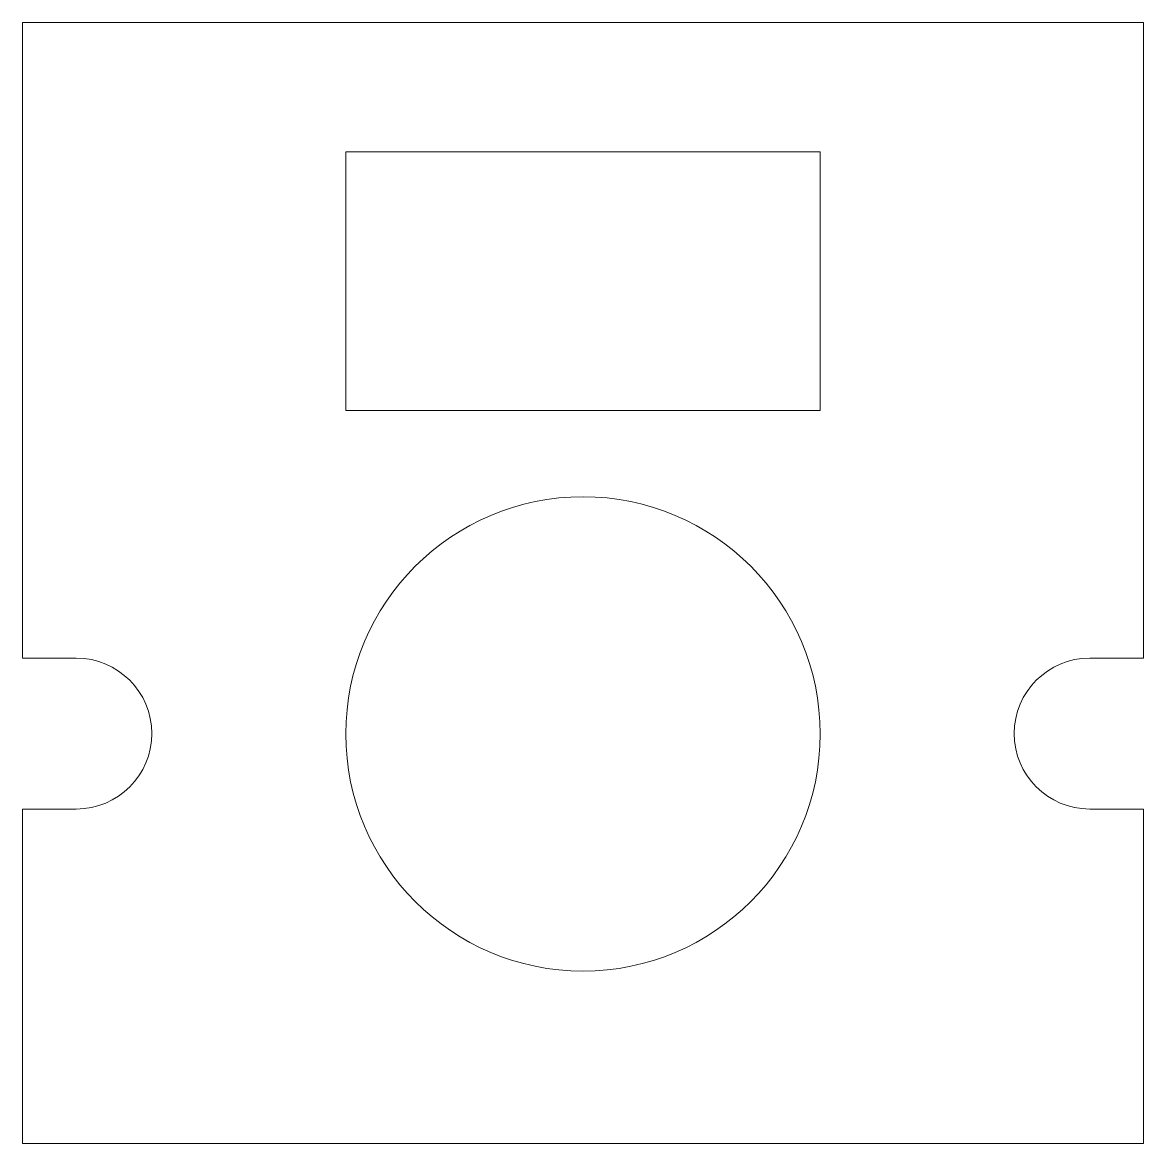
# Model space of a CAD drawing. Header units: millimetres. Extents: x -13 to 13, y -13 to 13.
import ezdxf

# ---------------------------------------------------------------- set-up
doc = ezdxf.new("R2010")
doc.units = ezdxf.units.MM

msp = doc.modelspace()

# ---------------------------------------------------------------- linework, layer by layer
at = {"color": 7, "linetype": 'Continuous', "lineweight": 15}
for p, q in [((13, 13), (-13, 13)), ((-13, -1.742), (-13, 13)), ((13, -1.742), (13, 13)), ((5.5, 10), (-5.5, 10)), ((-5.5, 10), (-5.5, 4)), ((5.5, 4), (5.5, 10)), ((-5.5, 4), (5.5, 4)), ((-13, -1.742), (-11.75, -1.742)), ((11.75, -1.742), (13, -1.742)), ((-13, -13), (-13, -5.242)), ((-11.75, -5.242), (-13, -5.242)), ((13, -5.242), (11.75, -5.242)), ((13, -13), (13, -5.242)), ((13, -13), (-13, -13))]:
    msp.add_line(p, q, dxfattribs=at)
msp.add_circle((0, -3.5), 5.5, dxfattribs=at)
for centre, start, end in [((-11.75, -3.492), 270, 90), ((11.75, -3.492), 90, 270)]:
    msp.add_arc(centre, 1.75, start, end, dxfattribs=at)

doc.saveas('drawing.dxf')
